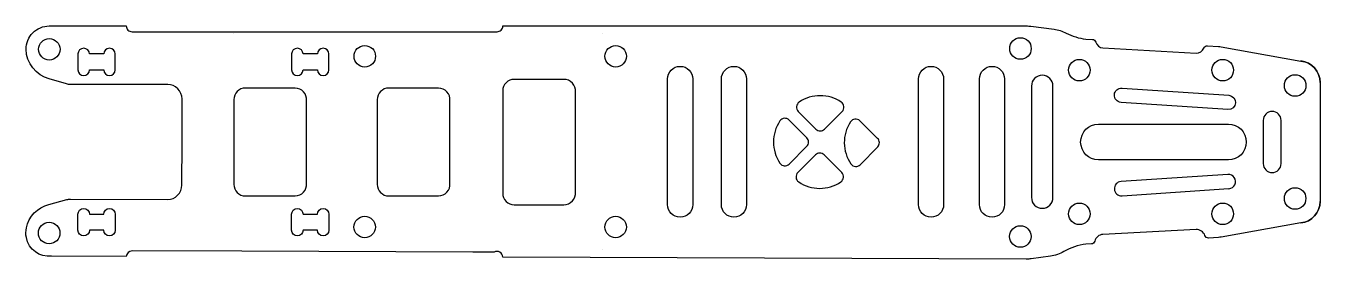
# Model space of a CAD drawing. Header units: millimetres. Extents: x -111 to 70, y -16 to 16.
import ezdxf

# ---------------------------------------------------------------- set-up
doc = ezdxf.new("R2010")
doc.units = ezdxf.units.MM
doc.layers.get('0').update_dxf_attribs({"linetype": 'CONTINUOUS'})

msp = doc.modelspace()

# ---------------------------------------------------------------- linework, layer by layer
for p, q in [((-81.52, 15.06), (-81.52, 15.06)), ((70, 8.29), (70, -8.28)), ((57.14, -4.5), (42.23, -5.5)), ((42.37, -7.49), (57.27, -6.49)), ((-30.1, -15), (-30.1, -15))]:
    msp.add_line(p, q)
for points in [[(-106.93, -15.9, -0.386814), (-110.45, -13.31, -0.105802), (-110.44, -11.95, -0.293408), (-107.3, -8.7), (-104.82, -8.02, -0.068185), (-104.28, -7.95), (-90.76, -7.99, 0.414214), (-88.76, -6), (-88.74, 0), (-88.74, 6, 0.414214), (-90.74, 8), (-104.28, 8, -0.069308), (-104.83, 8.08), (-107.25, 8.77, -0.324746), (-110.5, 12.9, -0.414214), (-107.25, 16.15), (-96.51, 16.15, 0.414214), (-95.71, 15.35), (-80.27, 15.35), (-48.07, 15.35), (-44.8, 15.35, 0.414214), (-44, 16.15), (29.03, 16.15, -0.031955), (29.67, 16.11), (32.89, 15.7, -0.089692), (34.59, 15.16, 0.096297), (37.33, 14.33), (38.26, 14.28, -0.323907), (38.71, 13.91, 0.323907), (39.71, 13.09), (52.69, 12.36, 0.323907), (53.78, 13.06, -0.323907), (54.27, 13.38), (55.84, 13.29, -0.029885), (56.18, 13.25), (67.3, 11.27, -0.384765), (70, 8.29), (70, -8.28, -0.385612), (67.3, -11.27), (56.19, -13.24, -0.031193), (55.83, -13.28), (54.43, -13.36, -0.331679), (53.94, -13.02, 0.331679), (52.69, -12.19), (39.71, -12.86, 0.331679), (38.56, -13.81, -0.331679), (38.1, -14.19), (37.34, -14.23, 0.109189), (34.26, -15.24, -0.100852), (32.38, -15.89), (29.69, -16.25, -0.033832), (29.01, -16.29), (-44, -16.02, 0.566762), (-45.19, -15.33), (-48.17, -15.32), (-80.38, -15.21), (-95.7, -15.16, 0.407899), (-96.51, -15.94)], [(-98.05, 10.05), (-98.05, 12.25, 1), (-99.65, 12.25), (-101.65, 12.25, 1), (-103.25, 12.25), (-103.25, 10.05, 1), (-101.65, 10.05), (-99.65, 10.05, 1)], [(-69.85, 10.05, 1), (-68.25, 10.05), (-68.25, 12.25, 1), (-69.85, 12.25), (-71.85, 12.25, 1), (-73.45, 12.25), (-73.45, 10.05, 1), (-71.85, 10.05)], [(-17.51, 8.78), (-17.51, -8.72, -1), (-21.01, -8.72), (-21.01, 8.78, -1)], [(-13.51, -8.72), (-13.51, 8.78, -1), (-10.01, 8.78), (-10.01, -8.72, -1)], [(17.49, 8.78), (17.49, -8.72, -1), (13.99, -8.72), (13.99, 8.78, -1)], [(25.99, -8.72, -1), (22.49, -8.72), (22.49, 8.78, -1), (25.99, 8.78)], [(29.74, -7.72, 1), (32.74, -7.72), (32.74, 7.78, 1), (29.74, 7.78)], [(-71.37, -5.75), (-71.37, 5.75, 0.441785), (-72.97, 7.5), (-79.91, 7.5, 0.414214), (-81.51, 5.9), (-81.51, -5.9, 0.414214), (-79.91, -7.5), (-72.97, -7.5, 0.441677)], [(-61.51, -5.9, 0.414214), (-59.91, -7.5), (-52.97, -7.5, 0.441677), (-51.37, -5.75), (-51.37, 5.75, 0.441785), (-52.97, 7.5), (-59.91, 7.5, 0.414214), (-61.51, 5.9)], [(-33.87, -6.98), (-33.87, 6.97, 0.441785), (-35.47, 8.72), (-42.41, 8.72, 0.414214), (-44.01, 7.12), (-44.01, -7.13, 0.414214), (-42.41, -8.73), (-35.47, -8.73, 0.441677)], [(42.37, 7.5), (57.27, 6.5, -1), (57.14, 4.51), (42.23, 5.51, -1)], [(-0.32, 1.79, 0.414214), (0.87, 1.79), (3.34, 4.26, 0.471527), (3.21, 5.55, 0.305916), (-2.66, 5.55, 0.471527), (-2.78, 4.26)], [(62.06, -3, 1), (64.56, -3), (64.56, 3, 1), (62.06, 3)], [(-1.59, 0.59), (-4.06, 3.05, 0.471538), (-5.35, 2.93, 0.305916), (-5.35, -2.95, 0.471517), (-4.06, -3.07), (-1.6, -0.6, 0.414214)], [(5.79, 2.95, 0.471527), (4.5, 2.81, 0.305916), (4.56, -3.06, 0.471527), (5.85, -3.17), (8.29, -0.68, 0.414214), (8.28, 0.51)], [(39.1, 2.5), (57.2, 2.5, -1), (57.2, -2.5), (39.1, -2.5, -1)], [(0.81, -1.79, 0.414214), (-0.38, -1.79), (-2.85, -4.26, 0.471527), (-2.73, -5.55, 0.305916), (3.15, -5.55, 0.471527), (3.27, -4.26)], [(-101.65, -10.06), (-99.65, -10.06, -1), (-98.05, -10.06), (-98.05, -12.26, -1), (-99.65, -12.26), (-101.65, -12.26, -1), (-103.25, -12.26), (-103.25, -10.06, -1)], [(-69.85, -12.26), (-71.85, -12.26, -1), (-73.45, -12.26), (-73.45, -10.06, -1), (-71.85, -10.06), (-69.85, -10.06, -1), (-68.25, -10.06), (-68.25, -12.26, -1)]]:
    msp.add_lwpolyline(points, format="xyb", close=True)
for centre in [(28.2, 13.01), (-107.25, 12.9), (-63.25, 11.93), (-28.25, 11.93), (36.42, 10), (56.42, 10), (66.52, 7.86), (66.51, -7.86), (36.42, -10), (56.42, -10), (-63.26, -11.83), (-28.26, -11.83), (-107.27, -12.67), (28.19, -13.15)]:
    msp.add_circle(centre, 1.5)
for centre, radius, start, end in [((-30.14, 17.06), 2, 269.9964, 270.0748), ((67, 8.29), 3, 0, 84.1798), ((57.2, -5.5), 1, -86.1609, 93.8391), ((42.3, -6.5), 1, 93.8391, 273.8391), ((67, -8.28), 3, 275.6511, 360)]:
    msp.add_arc(centre, radius, start, end)

doc.saveas('drawing.dxf')
